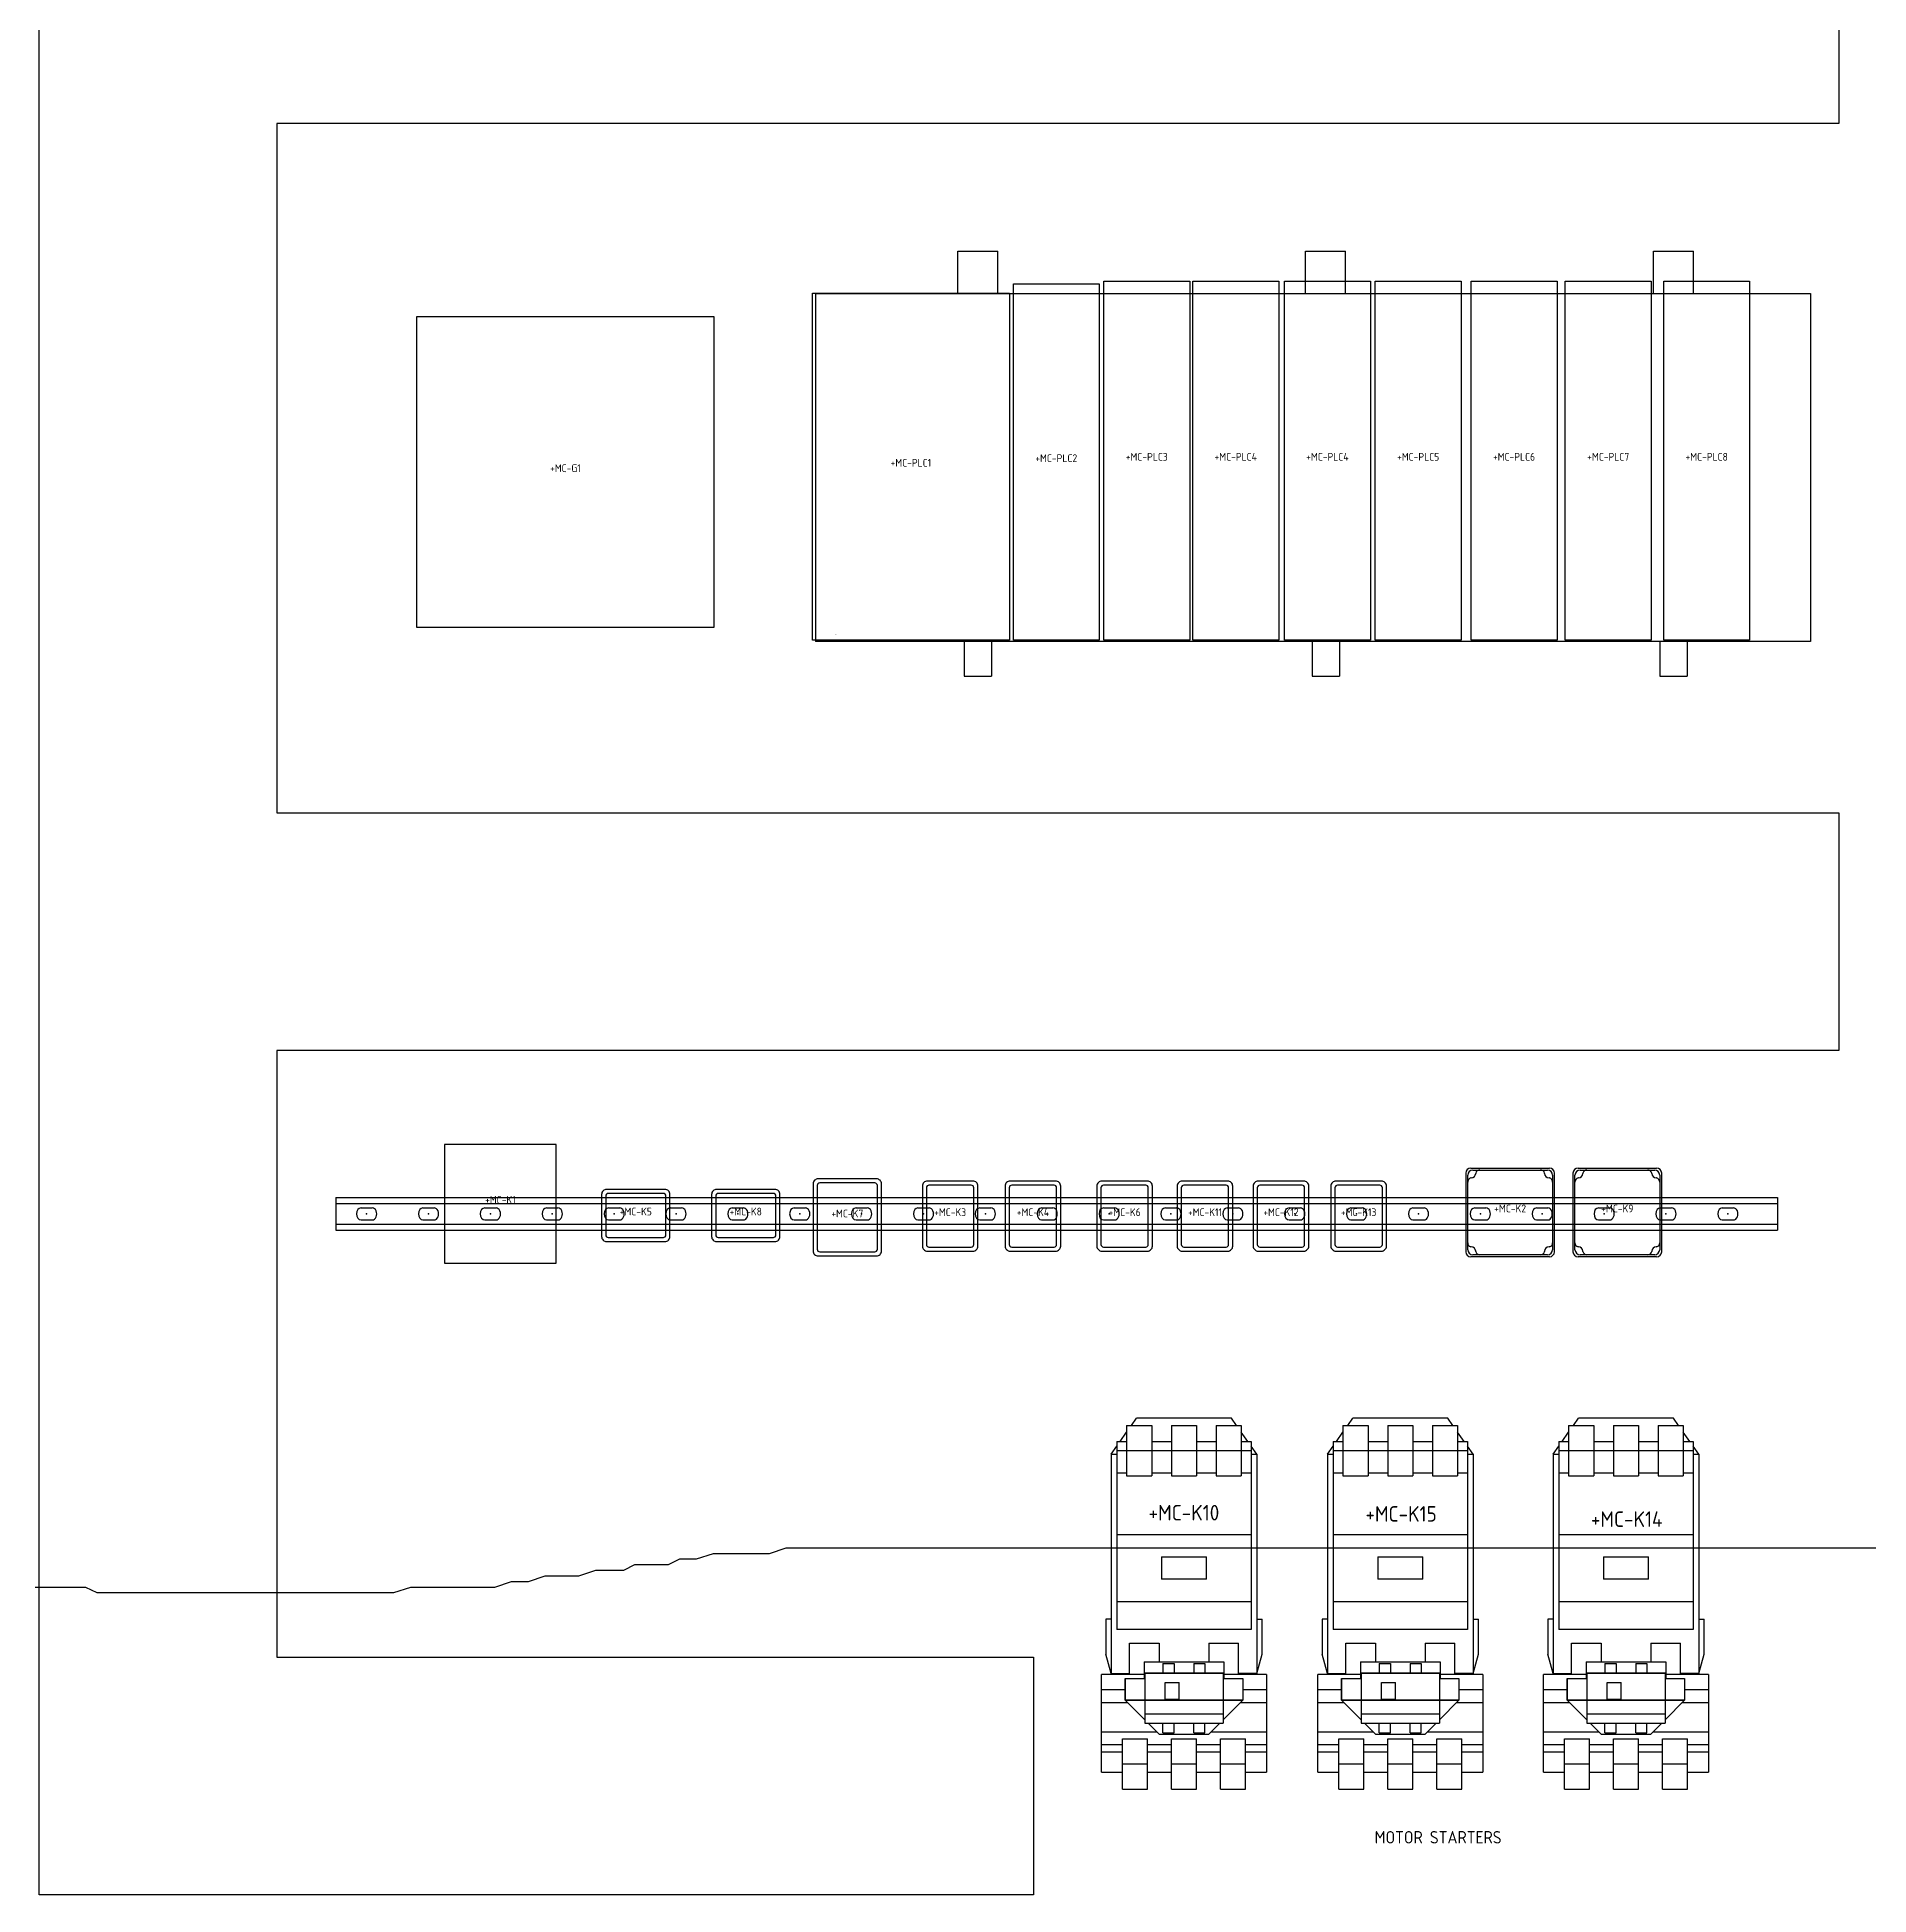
# Model space of a CAD drawing. Header units: inches. Extents: x -1220 to 2144, y -720 to 1656.
# Drawn here: x 931 to 1668, y 113 to 860 of the extents above; entities that cross this region are included whole.
import ezdxf
from ezdxf.enums import TextEntityAlignment as Align

# ---------------------------------------------------------------- set-up
doc = ezdxf.new("R2010")
doc.units = ezdxf.units.IN
doc.header["$LTSCALE"] = 12
for name, color, linetype in [('PRTG', 130, 'Continuous'), ('PSYMS', 7, 'Continuous'), ('PTAG', 150, 'Continuous')]:
    doc.layers.add(name, color=color, linetype=linetype)
doc.styles.add('WD_IEC', font='isocp2.shx', dxfattribs={"width": 0.9, "height": 4, "bigfont": 'gbcbig.shx'})

# ---------------------------------------------------------------- blocks, each defined once
blk = doc.blocks.new('abnsj060')
for p, q in [((1.342, 15.508), (1.564, 15.824)), ((6.034, 15.508), (5.813, 15.824)), ((0.835, 14.784), (1.124, 15.198)), ((1.124, 15.508), (2.25, 15.508)), ((1.124, 15.508), (1.124, 13.257)), ((2.25, 15.508), (2.25, 13.257)), ((3.125, 15.508), (4.25, 15.508)), ((3.125, 15.508), (3.125, 13.257)), ((4.25, 15.508), (4.25, 13.257)), ((5.125, 15.508), (6.25, 15.508)), ((5.125, 15.508), (5.125, 13.257)), ((6.25, 15.508), (6.25, 13.257)), ((6.54, 14.784), (6.25, 15.2)), ((0.437, 14.217), (0.687, 14.574)), ((0.437, 14.217), (0.687, 14.217)), ((0.437, 14.217), (0.437, 4.411)), ((0.687, 14.784), (1.124, 14.784)), ((0.687, 14.784), (0.687, 6.382)), ((0.687, 14.385), (6.687, 14.385)), ((2.25, 14.784), (3.125, 14.784)), ((4.25, 14.784), (5.125, 14.784)), ((6.25, 14.784), (6.687, 14.784)), ((6.687, 14.784), (6.687, 6.382)), ((6.937, 14.217), (6.687, 14.575)), ((6.687, 14.217), (6.937, 14.217)), ((6.937, 14.217), (6.937, 4.411)), ((0.687, 13.384), (1.124, 13.384)), ((2.25, 13.384), (3.125, 13.384)), ((4.25, 13.384), (5.125, 13.384)), ((6.25, 13.384), (6.687, 13.384)), ((1.124, 13.257), (2.25, 13.257)), ((3.125, 13.257), (4.25, 13.257)), ((5.125, 13.257), (6.25, 13.257)), ((0.687, 10.633), (6.687, 10.633)), ((2.687, 9.633), (4.687, 9.633)), ((2.687, 9.633), (2.687, 8.632)), ((4.687, 8.632), (4.687, 9.633)), ((4.687, 8.632), (2.687, 8.632)), ((0.687, 7.632), (6.687, 7.632)), ((0.188, 6.852), (0.188, 5.277)), ((6.687, 6.382), (0.687, 6.382)), ((1.25, 5.767), (2.578, 5.767)), ((1.25, 4.378), (1.25, 5.767)), ((2.578, 5.767), (2.578, 4.941)), ((4.798, 5.767), (6.124, 5.767)), ((4.798, 5.767), (4.798, 4.941)), ((6.126, 4.378), (6.124, 5.767)), ((0, 0), (0, 4.378)), ((1.905, 4.378), (0, 4.378)), ((0.438, 4.411), (1.25, 4.411)), ((1.061, 4.192), (1.937, 4.192)), ((1.905, 4.941), (5.465, 4.941)), ((1.905, 4.941), (1.905, 4.192)), ((1.937, 4.429), (1.937, 4.192)), ((1.937, 4.192), (1.937, 2.198)), ((2.747, 4.859), (3.247, 4.859)), ((2.747, 4.859), (2.747, 4.429)), ((3.247, 4.859), (3.247, 4.429)), ((4.125, 4.859), (4.624, 4.859)), ((4.125, 4.859), (4.125, 4.429)), ((4.624, 4.859), (4.624, 4.429)), ((5.437, 4.429), (5.437, 4.192)), ((7.374, 4.378), (5.437, 4.378)), ((5.437, 4.192), (6.31, 4.192)), ((5.437, 4.192), (5.437, 2.198)), ((5.465, 4.941), (5.465, 4.192)), ((6.938, 4.411), (6.126, 4.411)), ((6.31, 4.192), (6.31, 3.222)), ((7.374, 4.378), (7.374, 0)), ((-0.005, 3.697), (1.059, 3.697)), ((2.85, 4.019), (3.47, 4.019)), ((2.85, 3.269), (2.85, 4.019)), ((3.47, 3.269), (3.47, 4.019)), ((6.31, 3.697), (7.374, 3.697)), ((-0.005, 3.127), (1.155, 3.127)), ((1.059, 3.222), (1.937, 2.344)), ((1.937, 2.609), (5.437, 2.609)), ((2.85, 3.269), (3.47, 3.269)), ((5.437, 2.349), (6.31, 3.222)), ((6.215, 3.127), (7.374, 3.127)), ((-0.005, 1.814), (2.467, 1.814)), ((1.937, 2.198), (5.437, 2.198)), ((2.083, 2.198), (2.592, 1.689)), ((4.777, 1.689), (2.592, 1.689)), ((2.747, 1.769), (2.747, 2.198)), ((2.747, 1.769), (3.247, 1.769)), ((3.247, 1.769), (3.247, 2.198)), ((4.125, 1.769), (4.125, 2.198)), ((4.125, 1.769), (4.624, 1.769)), ((4.624, 1.769), (4.624, 2.198)), ((4.777, 1.689), (5.286, 2.198)), ((4.902, 1.814), (7.374, 1.814)), ((-0.005, 1.244), (0.938, 1.244)), ((0, 0.917), (0.938, 0.917)), ((0.938, 1.501), (2.062, 1.501)), ((0.938, -0.75), (0.938, 1.501)), ((2.062, -0.75), (2.062, 1.501)), ((2.062, 1.244), (3.125, 1.244)), ((2.062, 0.917), (3.125, 0.917)), ((3.125, 1.501), (4.25, 1.501)), ((3.125, -0.75), (3.125, 1.501)), ((4.25, -0.75), (4.25, 1.501)), ((4.25, 1.244), (5.312, 1.244)), ((4.25, 0.917), (5.312, 0.917)), ((5.312, 1.501), (6.437, 1.501)), ((5.312, -0.75), (5.312, 1.501)), ((6.437, -0.75), (6.437, 1.501)), ((6.437, 1.244), (7.374, 1.244)), ((6.437, 0.917), (7.374, 0.917)), ((0, 0), (0.938, 0)), ((0.938, 0.376), (2.062, 0.376)), ((2.062, 0), (3.125, 0)), ((3.125, 0.376), (4.25, 0.376)), ((4.25, 0), (5.312, 0)), ((5.312, 0.376), (6.437, 0.376)), ((6.437, 0), (7.374, 0)), ((0.938, -0.75), (2.062, -0.75)), ((3.125, -0.75), (4.25, -0.75)), ((5.312, -0.75), (6.437, -0.75))]:
    blk.add_line(p, q)
at = {"color": 7}
for p, q in [((5.813, 15.824), (1.563, 15.824)), ((1.563, 15.824), (1.564, 15.824)), ((5.813, 15.824), (5.814, 15.824)), ((0.437, 6.852), (0.188, 6.852)), ((6.937, 6.852), (7.187, 6.852)), ((7.187, 5.277), (7.187, 6.852)), ((0.437, 4.411), (0.188, 5.277)), ((6.937, 4.411), (7.187, 5.277)), ((0.437, 4.411), (0.438, 4.411)), ((0.437, 4.411), (0.438, 4.411)), ((1.059, 4.192), (1.059, 3.222)), ((1.059, 3.222), (1.059, 4.192)), ((1.059, 4.192), (1.059, 3.222)), ((1.059, 3.222), (1.059, 4.192)), ((1.059, 4.192), (1.059, 3.222)), ((1.059, 4.192), (1.061, 4.192)), ((5.437, 4.429), (1.937, 4.429)), ((1.937, 4.429), (5.437, 4.429)), ((1.937, 4.429), (5.437, 4.429)), ((5.437, 4.429), (1.937, 4.429)), ((1.937, 4.429), (4.798, 4.429)), ((3.247, 4.429), (2.747, 4.429)), ((2.747, 4.429), (3.247, 4.429)), ((2.747, 4.429), (3.247, 4.429)), ((3.247, 4.429), (2.747, 4.429)), ((4.624, 4.429), (4.125, 4.429)), ((4.125, 4.429), (4.624, 4.429)), ((4.125, 4.429), (4.624, 4.429)), ((4.624, 4.429), (4.125, 4.429)), ((6.937, 4.411), (6.938, 4.411)), ((1.059, 3.222), (6.31, 3.222)), ((1.059, 3.222), (6.31, 3.222)), ((6.31, 3.222), (1.059, 3.222)), ((6.31, 3.222), (1.059, 3.222))]:
    blk.add_line(p, q, dxfattribs=at)
blk = doc.blocks.new('ABCHA160')
for p, q in [((0, 5.5), (3.12, 5.5)), ((0, 0), (0, 5.5)), ((3.12, 5.5), (3.12, 0)), ((3.12, 0), (0, 0))]:
    blk.add_line(p, q)
blk = doc.blocks.new('ABPCA070')
for p, q in [((0, 5.646), (1.359, 5.646)), ((0, 0), (0, 5.646)), ((1.359, 5.646), (1.359, 0)), ((1.359, 0), (0, 0))]:
    blk.add_line(p, q)
at = {"color": 7}
blk.add_lwpolyline([(1.359, 5.646), (1.359, 5.646)], dxfattribs=at)
blk = doc.blocks.new('ABIOC270')
for p, q in [((0, 5.69), (1.363, 5.69)), ((0, 0), (0, 5.69)), ((1.363, 5.69), (1.363, 0)), ((1.363, 0), (0, 0))]:
    blk.add_line(p, q)
blk = doc.blocks.new('ABIOC040')
for p, q in [((0, 5.69), (1.363, 5.69)), ((0, 0), (0, 5.69)), ((1.363, 5.69), (1.363, 0)), ((1.363, 0), (0, 0))]:
    blk.add_line(p, q)
blk = doc.blocks.new('ABIOC250')
for p, q in [((0, 5.69), (1.363, 5.69)), ((0, 0), (0, 5.69)), ((1.363, 5.69), (1.363, 0)), ((1.363, 0), (0, 0))]:
    blk.add_line(p, q)
blk = doc.blocks.new('ABIOC220')
for p, q in [((0, 5.69), (1.36, 5.69)), ((0, 0), (0, 5.69)), ((1.36, 5.69), (1.36, 0)), ((1.36, 0), (0, 0))]:
    blk.add_line(p, q)
blk = doc.blocks.new('ABCHA130')
for p, q in [((2.256, 6.18), (2.89, 6.18)), ((2.256, 5.51), (2.256, 6.18)), ((2.89, 5.51), (2.89, 6.18)), ((7.7631, 6.18), (8.3971, 6.18)), ((7.7631, 5.51), (7.7631, 6.18)), ((8.3971, 5.51), (8.3971, 6.18)), ((13.273, 5.51), (13.273, 6.18)), ((13.273, 6.18), (13.907, 6.18)), ((13.907, 5.51), (13.907, 6.18)), ((0, 5.51), (15.76, 5.51)), ((0, 5.51), (0, 0)), ((15.76, 5.51), (15.76, 0)), ((15.76, 0), (0, 0)), ((2.356, 0), (2.356, -0.55)), ((2.79, 0), (2.79, -0.55)), ((7.866, 0), (7.866, -0.55)), ((8.3, 0), (8.3, -0.55)), ((13.373, 0), (13.373, -0.55)), ((13.807, 0), (13.807, -0.55)), ((2.356, -0.55), (2.79, -0.55)), ((7.866, -0.55), (8.3, -0.55)), ((13.373, -0.55), (13.807, -0.55))]:
    blk.add_line(p, q)
blk = doc.blocks.new('5084600')
for p, q in [((14.859, 24.677), (15.125, 24.765)), ((15.125, 24.765), (19.611, 24.765)), ((19.611, 24.765), (35.817, 24.765)), ((12.55, 24.411), (12.728, 24.499)), ((12.728, 24.499), (13.26, 24.499)), ((13.26, 24.499), (13.438, 24.588)), ((13.438, 24.588), (13.704, 24.588)), ((13.704, 24.588), (13.971, 24.677)), ((13.971, 24.677), (14.859, 24.677)), ((3.227, 24.144), (4.026, 24.144)), ((4.026, 24.144), (4.203, 24.056)), ((8.91, 24.056), (9.176, 24.144)), ((9.176, 24.144), (10.508, 24.144)), ((10.508, 24.144), (10.774, 24.233)), ((10.774, 24.233), (11.041, 24.233)), ((11.041, 24.233), (11.307, 24.322)), ((11.307, 24.322), (11.84, 24.322)), ((11.84, 24.322), (12.106, 24.411)), ((12.106, 24.411), (12.55, 24.411)), ((4.203, 24.056), (8.91, 24.056))]:
    blk.add_line(p, q)
blk = doc.blocks.new('CPU313-314C')
blk.add_lwpolyline([(0, 0), (4.716, 0), (4.716, 4.9125), (0, 4.9125)], close=True)
blk = doc.blocks.new('SICR20')
for p, q in [((1.77, 1.88), (0, 1.88)), ((0, 1.88), (0, 0)), ((1.77, 0), (1.77, 1.88)), ((0, 0), (1.77, 0))]:
    blk.add_line(p, q)
blk = doc.blocks.new('E0702301')
for p, q in [((-0.703, 0.622), (-0.703, -0.623)), ((-0.671, -0.591), (-0.671, 0.591)), ((-0.623, 0.702), (0.622, 0.702)), ((-0.591, 0.671), (0.591, 0.671)), ((-0.546, 0.621), (-0.546, 0.616)), ((0.546, 0.616), (0.546, 0.621)), ((0.671, 0.591), (0.671, -0.591)), ((0.702, -0.623), (0.702, 0.622)), ((-0.616, 0.546), (-0.621, 0.546)), ((0.621, 0.546), (0.616, 0.546)), ((-0.616, -0.546), (-0.621, -0.546)), ((0.621, -0.546), (0.616, -0.546)), ((0.622, -0.703), (-0.623, -0.703)), ((0.591, -0.671), (-0.591, -0.671)), ((-0.546, -0.621), (-0.546, -0.616)), ((0.546, -0.616), (0.546, -0.621))]:
    blk.add_line(p, q)
for centre, radius, start, end in [((-0.623, 0.622), 0.08, 90, 180), ((-0.591, 0.591), 0.08, 90, 180), ((-0.616, 0.616), 0.07, 270, 0), ((-0.483, 0.607), 0.0647, 88.2592, 166.878), ((0.483, 0.607), 0.0647, 13.122, 91.7408), ((0.616, 0.616), 0.07, 180, 270), ((0.591, 0.591), 0.08, 0, 90), ((0.622, 0.622), 0.08, 360, 90), ((-0.607, 0.483), 0.0647, 103.122, 181.7408), ((0.607, 0.483), 0.0647, 358.2592, 76.878), ((-0.607, -0.483), 0.0647, 178.2592, 256.878), ((-0.616, -0.616), 0.07, 0, 90), ((0.616, -0.616), 0.07, 90, 180), ((0.607, -0.483), 0.0647, 283.122, 1.7408), ((-0.623, -0.623), 0.08, 180, 270), ((-0.591, -0.591), 0.08, 180, 270), ((-0.483, -0.607), 0.0647, 193.122, 271.7408), ((0.483, -0.607), 0.0647, 268.2592, 346.878), ((0.591, -0.591), 0.08, 270, 0), ((0.622, -0.623), 0.08, 270, 360)]:
    blk.add_arc(centre, radius, start, end)
blk = doc.blocks.new('SQDCR001')
for points in [[(0.08, 0), (0.8, 0, 0.414214), (0.88, 0.08), (0.88, 1.03, 0.414214), (0.8, 1.11), (0.08, 1.11, 0.414214), (0, 1.03), (0, 0.08, 0.414214)], [(0.105, 0.065), (0.775, 0.065, 0.414214), (0.815, 0.105), (0.815, 1.005, 0.414214), (0.775, 1.045), (0.105, 1.045, 0.414214), (0.065, 1.005), (0.065, 0.105, 0.414214)]]:
    blk.add_lwpolyline(points, format="xyb", close=True)
blk = doc.blocks.new('SQDCR003')
for points in [[(0.08, 0), (1.003, 0, 0.414214), (1.083, 0.08), (1.083, 0.747, 0.414214), (1.003, 0.827), (0.08, 0.827, 0.414214), (0, 0.747), (0, 0.08, 0.414214)], [(0.105, 0.065), (0.978, 0.065, 0.414214), (1.018, 0.105), (1.018, 0.722, 0.414214), (0.978, 0.762), (0.105, 0.762, 0.414214), (0.065, 0.722), (0.065, 0.105, 0.414214)]]:
    blk.add_lwpolyline(points, format="xyb", close=True)
blk = doc.blocks.new('SQDCR004')
for points in [[(0.08, 0), (1.003, 0, 0.414214), (1.083, 0.08), (1.083, 1.141, 0.414214), (1.003, 1.221), (0.08, 1.221, 0.414214), (0, 1.141), (0, 0.08, 0.414214)], [(0.105, 0.065), (0.978, 0.065, 0.414214), (1.018, 0.105), (1.018, 1.116, 0.414214), (0.978, 1.156), (0.105, 1.156, 0.414214), (0.065, 1.116), (0.065, 0.105, 0.414214)]]:
    blk.add_lwpolyline(points, format="xyb", close=True)
blk = doc.blocks.new('HDIN48D5')
for p, q in [((0, 6.58), (0, -6.58)), ((0, 6.58), (580, 6.58)), ((0, 4.19), (580, 4.19)), ((10.19, 2.41), (14.7, 2.41)), ((35.08, 2.41), (39.59, 2.41)), ((59.97, 2.41), (64.49, 2.41)), ((84.87, 2.41), (89.38, 2.41)), ((109.76, 2.41), (114.27, 2.41)), ((134.65, 2.41), (139.16, 2.41)), ((159.54, 2.41), (164.05, 2.41)), ((184.43, 2.41), (188.95, 2.41)), ((209.33, 2.41), (213.84, 2.41)), ((234.22, 2.41), (238.73, 2.41)), ((259.11, 2.41), (263.62, 2.41)), ((284, 2.41), (288.51, 2.41)), ((308.89, 2.41), (313.41, 2.41)), ((333.79, 2.41), (338.3, 2.41)), ((358.68, 2.41), (363.19, 2.41)), ((383.57, 2.41), (388.08, 2.41)), ((408.46, 2.41), (412.97, 2.41)), ((433.35, 2.41), (437.87, 2.41)), ((458.25, 2.41), (462.76, 2.41)), ((483.14, 2.41), (487.65, 2.41)), ((508.03, 2.41), (512.54, 2.41)), ((532.92, 2.41), (537.43, 2.41)), ((557.81, 2.41), (562.33, 2.41)), ((580, 6.58), (580, -6.58)), ((0, -4.19), (580, -4.19)), ((0, -6.58), (580, -6.58)), ((10.19, -2.41), (14.7, -2.41)), ((35.08, -2.41), (39.59, -2.41)), ((59.97, -2.41), (64.49, -2.41)), ((84.87, -2.41), (89.38, -2.41)), ((109.76, -2.41), (114.27, -2.41)), ((134.65, -2.41), (139.16, -2.41)), ((159.54, -2.41), (164.05, -2.41)), ((184.43, -2.41), (188.95, -2.41)), ((209.33, -2.41), (213.84, -2.41)), ((234.22, -2.41), (238.73, -2.41)), ((259.11, -2.41), (263.62, -2.41)), ((284, -2.41), (288.51, -2.41)), ((308.89, -2.41), (313.41, -2.41)), ((333.79, -2.41), (338.3, -2.41)), ((358.68, -2.41), (363.19, -2.41)), ((383.57, -2.41), (388.08, -2.41)), ((408.46, -2.41), (412.97, -2.41)), ((433.35, -2.41), (437.87, -2.41)), ((458.25, -2.41), (462.76, -2.41)), ((483.14, -2.41), (487.65, -2.41)), ((508.03, -2.41), (512.54, -2.41)), ((532.92, -2.41), (537.43, -2.41)), ((557.81, -2.41), (562.33, -2.41))]:
    blk.add_line(p, q)
for centre, start_param, end_param in [((10.19, 0), 0, 3.14159), ((14.7, 0), 3.14159, 6.28319), ((35.08, 0), 0, 3.14159), ((39.59, 0), 3.14159, 6.28319), ((59.97, 0), 0, 3.14159), ((64.49, 0), 3.14159, 6.28319), ((84.87, 0), 0, 3.14159), ((89.38, 0), 3.14159, 6.28319), ((109.76, 0), 0, 3.14159), ((114.27, 0), 3.14159, 6.28319), ((134.65, 0), 0, 3.14159), ((139.16, 0), 3.14159, 6.28319), ((159.54, 0), 0, 3.14159), ((164.05, 0), 3.14159, 6.28319), ((184.43, 0), 0, 3.14159), ((188.95, 0), 3.14159, 6.28319), ((209.33, 0), 0, 3.14159), ((213.84, 0), 3.14159, 6.28319), ((234.22, 0), 0, 3.14159), ((238.73, 0), 3.14159, 6.28319), ((259.11, 0), 0, 3.14159), ((263.62, 0), 3.14159, 6.28319), ((284, 0), 0, 3.14159), ((288.51, 0), 3.14159, 6.28319), ((308.89, 0), 0, 3.14159), ((313.41, 0), 3.14159, 6.28319), ((333.79, 0), 0, 3.14159), ((338.3, 0), 3.14159, 6.28319), ((358.68, 0), 0, 3.14159), ((363.19, 0), 3.14159, 6.28319), ((383.57, 0), 0, 3.14159), ((388.08, 0), 3.14159, 6.28319), ((408.46, 0), 0, 3.14159), ((412.97, 0), 3.14159, 6.28319), ((433.35, 0), 0, 3.14159), ((437.87, 0), 3.14159, 6.28319), ((458.25, 0), 0, 3.14159), ((462.76, 0), 3.14159, 6.28319), ((483.14, 0), 0, 3.14159), ((487.65, 0), 3.14159, 6.28319), ((508.03, 0), 0, 3.14159), ((512.54, 0), 3.14159, 6.28319), ((532.92, 0), 0, 3.14159), ((537.43, 0), 3.14159, 6.28319), ((557.81, 0), 0, 3.14159), ((562.33, 0), 3.14159, 6.28319)]:
    blk.add_ellipse(centre, major_axis=(0, 2.41), ratio=0.749108, start_param=start_param, end_param=end_param)
for p in [(12.45, 0), (37.34, 0), (62.23, 0), (87.12, 0), (112.01, 0), (136.91, 0), (161.8, 0), (186.69, 0), (211.58, 0), (236.47, 0), (261.37, 0), (286.26, 0), (311.15, 0), (336.04, 0), (360.93, 0), (385.83, 0), (410.72, 0), (435.61, 0), (460.5, 0), (485.39, 0), (510.29, 0), (535.18, 0), (560.07, 0)]:
    blk.add_point(p)

msp = doc.modelspace()

# ---------------------------------------------------------------- linework, layer by layer
at = {"layer": 'PSYMS', "color": 4}
for p, q in [((931.5, 112.52), (931.5, 1335.45)), ((1655.45, 920.75), (1655.45, 825.15)), ((1027.1, 825.15), (1027.1, 547.88)), ((1655.45, 825.15), (1027.1, 825.15)), ((1027.1, 547.88), (1655.45, 547.88)), ((1655.45, 547.88), (1655.45, 452.28)), ((1027.1, 452.28), (1027.1, 208.12)), ((1655.45, 452.28), (1027.1, 452.28)), ((1027.1, 208.12), (1331.49, 208.12)), ((1331.49, 208.12), (1331.49, 112.52)), ((1331.49, 112.52), (931.5, 112.52))]:
    msp.add_line(p, q, dxfattribs=at)

# ---------------------------------------------------------------- block references
at = {"layer": 'PSYMS', "xscale": 25.39999999999964, "yscale": 25.39999999999964, "zscale": 25.39999999999964}
msp.add_blockref('5084600', (847.89, -376.89), dxfattribs=at)
at = {"layer": 'PSYMS'}
ref = msp.add_blockref('ABCHA130', (1243.81, 616.8), dxfattribs=dict(at, xscale=25.39999999999964, yscale=25.39999999999964, zscale=25.39999999999964))
ref.add_attrib('P_TAG1', '+MC-RACK1', dxfattribs={"layer": 'PTAG', "height": 0.125, "style": 'WD_IEC'}).set_placement((1251.69, 619.62), align=Align.CENTER)
ref = msp.add_blockref('ABCHA160', (1242.58, 617.26), dxfattribs=dict(at, xscale=25.39999999999964, yscale=25.39999999999964, zscale=25.39999999999964))
ref.add_attrib('P_TAG1', '+MC-PLC1', dxfattribs={"layer": 'PTAG', "height": 3.125, "style": 'WD_IEC'}).set_placement((1282.2, 687.11), align=Align.CENTER)
ref = msp.add_blockref('ABPCA070', (1323.41, 617.26), dxfattribs=dict(at, xscale=25.39999999999964, yscale=25.39999999999964, zscale=25.39999999999964))
ref.add_attrib('P_TAG1', '+MC-PLC2', dxfattribs={"layer": 'PTAG', "height": 3.125, "style": 'WD_IEC'}).set_placement((1340.67, 688.97), align=Align.CENTER)
ref = msp.add_blockref('ABIOC270', (1359.77, 617.26), dxfattribs=dict(at, xscale=25.39999999999964, yscale=25.39999999999964, zscale=25.39999999999964))
ref.add_attrib('P_TAG1', '+MC-PLC3', dxfattribs={"layer": 'PTAG', "height": 3.125, "style": 'WD_IEC'}).set_placement((1377.08, 689.52), align=Align.CENTER)
ref = msp.add_blockref('ABIOC270', (1395.56, 617.26), dxfattribs=dict(at, xscale=25.39999999999964, yscale=25.39999999999964, zscale=25.39999999999964))
ref.add_attrib('P_TAG1', '+MC-PLC4', dxfattribs={"layer": 'PTAG', "height": 3.125, "style": 'WD_IEC'}).set_placement((1412.87, 689.52), align=Align.CENTER)
ref = msp.add_blockref('ABIOC270', (1432.44, 617.26), dxfattribs=dict(at, xscale=25.39999999999964, yscale=25.39999999999964, zscale=25.39999999999964))
ref.add_attrib('P_TAG1', '+MC-PLC4', dxfattribs={"layer": 'PTAG', "height": 3.125, "style": 'WD_IEC'}).set_placement((1449.75, 689.52), align=Align.CENTER)
ref = msp.add_blockref('ABIOC040', (1468.95, 617.26), dxfattribs=dict(at, xscale=25.39999999999964, yscale=25.39999999999964, zscale=25.39999999999964))
ref.add_attrib('P_TAG1', '+MC-PLC5', dxfattribs={"layer": 'PTAG', "height": 3.125, "style": 'WD_IEC'}).set_placement((1486.26, 689.52), align=Align.CENTER)
ref = msp.add_blockref('ABIOC040', (1507.54, 617.26), dxfattribs=dict(at, xscale=25.39999999999964, yscale=25.39999999999964, zscale=25.39999999999964))
ref.add_attrib('P_TAG1', '+MC-PLC6', dxfattribs={"layer": 'PTAG', "height": 3.125, "style": 'WD_IEC'}).set_placement((1524.85, 689.52), align=Align.CENTER)
ref = msp.add_blockref('ABIOC250', (1545.43, 617.26), dxfattribs=dict(at, xscale=25.39999999999964, yscale=25.39999999999964, zscale=25.39999999999964))
ref.add_attrib('P_TAG1', '+MC-PLC7', dxfattribs={"layer": 'PTAG', "height": 3.125, "style": 'WD_IEC'}).set_placement((1562.74, 689.52), align=Align.CENTER)
ref = msp.add_blockref('ABIOC220', (1585.08, 617.26), dxfattribs=dict(at, xscale=25.39999999999964, yscale=25.39999999999964, zscale=25.39999999999964))
ref.add_attrib('P_TAG1', '+MC-PLC8', dxfattribs={"layer": 'PTAG', "height": 3.125, "style": 'WD_IEC'}).set_placement((1602.35, 689.52), align=Align.CENTER)
ref = msp.add_blockref('CPU313-314C', (1083.32, 622.56), dxfattribs=dict(at, xscale=25.39999999999964, yscale=25.39999999999964, zscale=25.39999999999964))
ref.add_attrib('RATING1', '10A', dxfattribs={"layer": 'PRTG', "height": 0.125, "style": 'WD_IEC'}).set_placement((1143.21, 684.67), align=Align.CENTER)
ref.add_attrib('P_TAG1', '+MC-G1', dxfattribs={"layer": 'PTAG', "height": 3.125, "style": 'WD_IEC'}).set_placement((1143.21, 684.95), align=Align.CENTER)
ref = msp.add_blockref('SICR20', (1094.56, 366.7), dxfattribs=dict(at, xscale=25.39999999999964, yscale=25.39999999999964, zscale=25.39999999999964))
ref.add_attrib('P_TAG1', '+MC-K1', dxfattribs={"layer": 'PTAG', "height": 3.125, "style": 'WD_IEC'}).set_placement((1117.04, 390.58), align=Align.CENTER)
ref = msp.add_blockref('E0702301', (1523.28, 387.1), dxfattribs=dict(at, xscale=25.39999999999964, yscale=25.39999999999964, zscale=25.39999999999964))
ref.add_attrib('P_TAG1', '+MC-K2', dxfattribs={"layer": 'PTAG', "height": 3.125, "style": 'WD_IEC'}).set_placement((1523.28, 387.1), align=Align.CENTER)
ref = msp.add_blockref('E0702301', (1566.41, 387.1), dxfattribs=dict(at, xscale=25.39999999999964, yscale=25.39999999999964, zscale=25.39999999999964))
ref.add_attrib('P_TAG1', '+MC-K9', dxfattribs={"layer": 'PTAG', "height": 3.125, "style": 'WD_IEC'}).set_placement((1566.41, 387.1), align=Align.CENTER)
ref = msp.add_blockref('SQDCR003', (1157.76, 375.35), dxfattribs=dict(at, xscale=25.39999999999964, yscale=25.39999999999964, zscale=25.39999999999964))
ref.add_attrib('P_TAG1', '+MC-K5', dxfattribs={"layer": 'PTAG', "height": 3.125, "style": 'WD_IEC'}).set_placement((1171.52, 385.86), align=Align.CENTER)
ref = msp.add_blockref('SQDCR003', (1202.01, 375.35), dxfattribs=dict(at, xscale=25.39999999999964, yscale=25.39999999999964, zscale=25.39999999999964))
ref.add_attrib('P_TAG1', '+MC-K8', dxfattribs={"layer": 'PTAG', "height": 3.125, "style": 'WD_IEC'}).set_placement((1215.76, 385.86), align=Align.CENTER)
ref = msp.add_blockref('SQDCR004', (1242.86, 369.58), dxfattribs=dict(at, xscale=25.39999999999964, yscale=25.39999999999964, zscale=25.39999999999964))
ref.add_attrib('P_TAG1', '+MC-K7', dxfattribs={"layer": 'PTAG', "height": 3.125, "style": 'WD_IEC'}).set_placement((1256.61, 385.08), align=Align.CENTER)
ref = msp.add_blockref('SQDCR001', (1286.81, 371.51), dxfattribs=dict(at, xscale=25.39999999999964, yscale=25.39999999999964, zscale=25.39999999999964))
ref.add_attrib('P_TAG1', '+MC-K3', dxfattribs={"layer": 'PTAG', "height": 3.125, "style": 'WD_IEC'}).set_placement((1297.99, 385.6), align=Align.CENTER)
ref = msp.add_blockref('SQDCR001', (1320.11, 371.51), dxfattribs=dict(at, xscale=25.39999999999964, yscale=25.39999999999964, zscale=25.39999999999964))
ref.add_attrib('P_TAG1', '+MC-K4', dxfattribs={"layer": 'PTAG', "height": 3.125, "style": 'WD_IEC'}).set_placement((1331.28, 385.6), align=Align.CENTER)
ref = msp.add_blockref('SQDCR001', (1357.01, 371.51), dxfattribs=dict(at, xscale=25.39999999999964, yscale=25.39999999999964, zscale=25.39999999999964))
ref.add_attrib('P_TAG1', '+MC-K6', dxfattribs={"layer": 'PTAG', "height": 3.125, "style": 'WD_IEC'}).set_placement((1368.19, 385.6), align=Align.CENTER)
ref = msp.add_blockref('SQDCR001', (1389.33, 371.51), dxfattribs=dict(at, xscale=25.39999999999964, yscale=25.39999999999964, zscale=25.39999999999964))
ref.add_attrib('P_TAG1', '+MC-K11', dxfattribs={"layer": 'PTAG', "height": 3.125, "style": 'WD_IEC'}).set_placement((1400.51, 385.6), align=Align.CENTER)
ref = msp.add_blockref('SQDCR001', (1419.91, 371.51), dxfattribs=dict(at, xscale=25.39999999999964, yscale=25.39999999999964, zscale=25.39999999999964))
ref.add_attrib('P_TAG1', '+MC-K12', dxfattribs={"layer": 'PTAG', "height": 3.125, "style": 'WD_IEC'}).set_placement((1431.09, 385.6), align=Align.CENTER)
ref = msp.add_blockref('SQDCR001', (1451.16, 371.51), dxfattribs=dict(at, xscale=25.39999999999964, yscale=25.39999999999964, zscale=25.39999999999964))
ref.add_attrib('P_TAG1', '+MC-K13', dxfattribs={"layer": 'PTAG', "height": 3.125, "style": 'WD_IEC'}).set_placement((1462.34, 385.6), align=Align.CENTER)
ref = msp.add_blockref('HDIN48D5', (1050.79, 386.49), dxfattribs=at)
ref.add_attrib('P_TAG1', '+MC-DR5', dxfattribs={"layer": 'PTAG', "height": 0.125, "style": 'WD_IEC'}).set_placement((1340.79, 386.49), align=Align.CENTER)
ref = msp.add_blockref('abnsj060', (1358.88, 161.83), dxfattribs=dict(at, xscale=9, yscale=9, zscale=9))
ref.add_attrib('P_TAG1', '+MC-K10', dxfattribs={"layer": 'PTAG', "height": 6.25, "style": 'WD_IEC'}).set_placement((1392.04, 263.15), align=Align.CENTER)
ref = msp.add_blockref('abnsj060', (1445.91, 161.83), dxfattribs=dict(at, xscale=9, yscale=9, zscale=9))
ref.add_attrib('P_TAG1', '+MC-K15', dxfattribs={"layer": 'PTAG', "height": 6.25, "style": 'WD_IEC'}).set_placement((1479.4, 262.67), align=Align.CENTER)
ref = msp.add_blockref('abnsj060', (1536.7, 161.83), dxfattribs=dict(at, xscale=9, yscale=9, zscale=9))
ref.add_attrib('P_TAG1', '+MC-K14', dxfattribs={"layer": 'PTAG', "height": 6.25, "style": 'WD_IEC'}).set_placement((1570.16, 260.55), align=Align.CENTER)

# ---------------------------------------------------------------- texts
at = {"layer": 'PSYMS', "style": 'WD_IEC'}
msp.add_text('MOTOR STARTERS', height=5, dxfattribs=at).set_placement((1468.76, 133.19))

doc.saveas('drawing.dxf')
